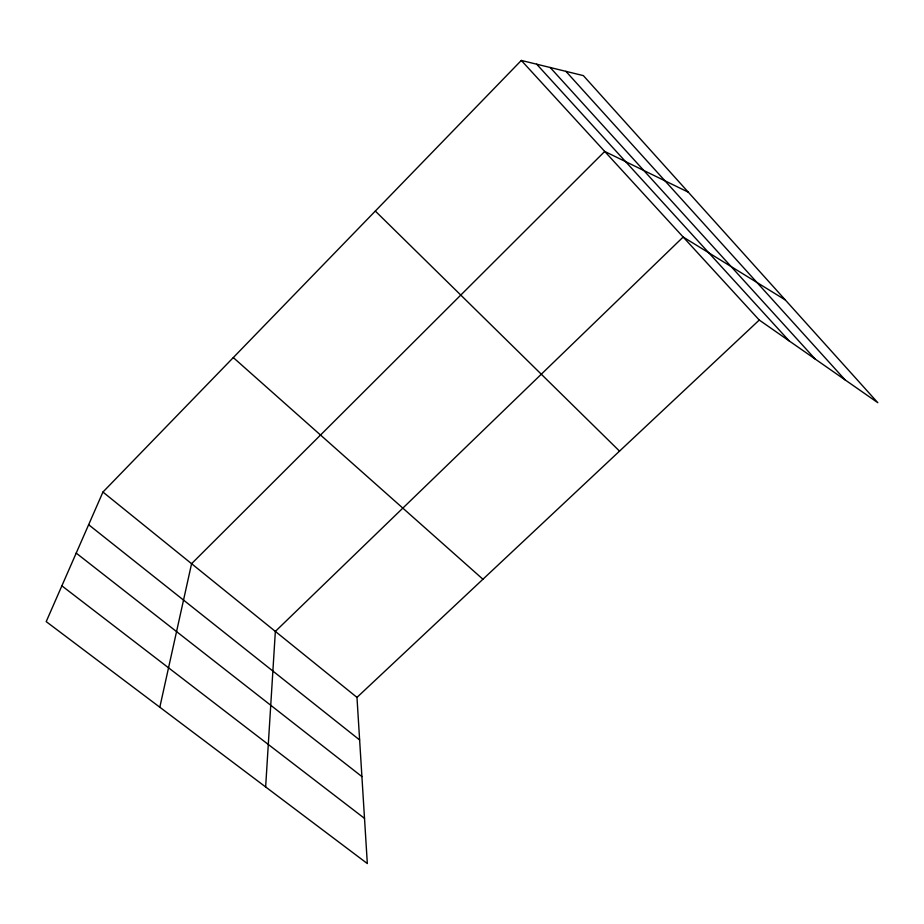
<?xml version="1.0" encoding="UTF-8"?>
<svg xmlns="http://www.w3.org/2000/svg" width="924" height="924" viewBox="0 0 924 924"><rect width="100%" height="100%" fill="white"/><g stroke="black" fill="none" stroke-linecap="round" stroke-linejoin="round"><path stroke-width="1.39" d="M265.638 786.948L275.352 631.404L683.171 237.029L785.284 299.919M159.817 707.218L191.58 563.698L604.723 151.444L688.311 192.192M102.945 492.053L46.2 621.621L367.325 863.559L356.976 697.389L102.945 492.053L521.321 60.441L583.356 75.618L877.8 402.691L759.262 320.051L521.321 60.441M356.976 697.389L759.262 320.051M61.873 585.839L364.506 818.387M76.207 553.106L361.908 776.587M88.646 524.716L359.621 739.951M233.298 357.576L482.929 579.244M375.317 211.065L619.53 451.12M536.682 64.195L789.177 340.91M550.184 67.498L815.176 359.032M565.927 71.356L845.114 379.903"/></g></svg>
